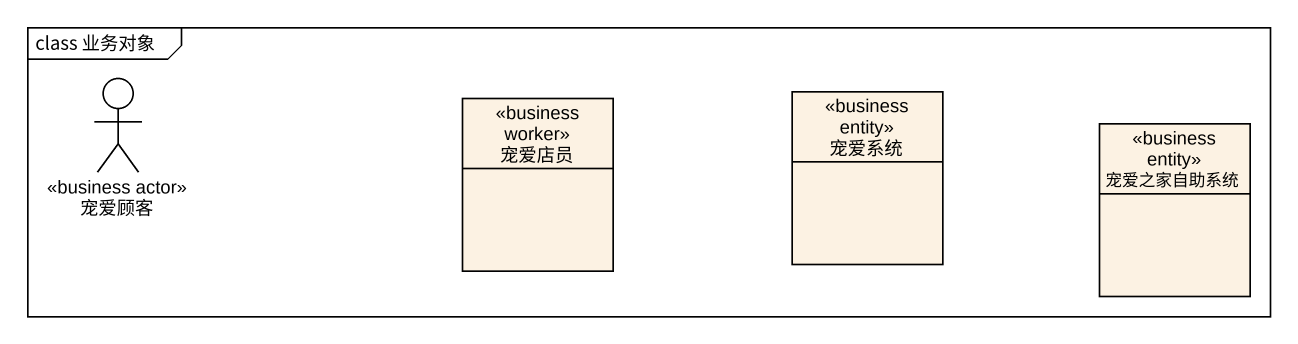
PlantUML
@startuml
mainframe class 业务对象
allowmixing
hide circle
hide empty members
actor 宠爱顾客 <<business actor>>
class 宠爱店员 <<business worker>>
class 宠爱系统 <<business entity>>
class 宠爱之家自助系统 <<business entity>>
@enduml
